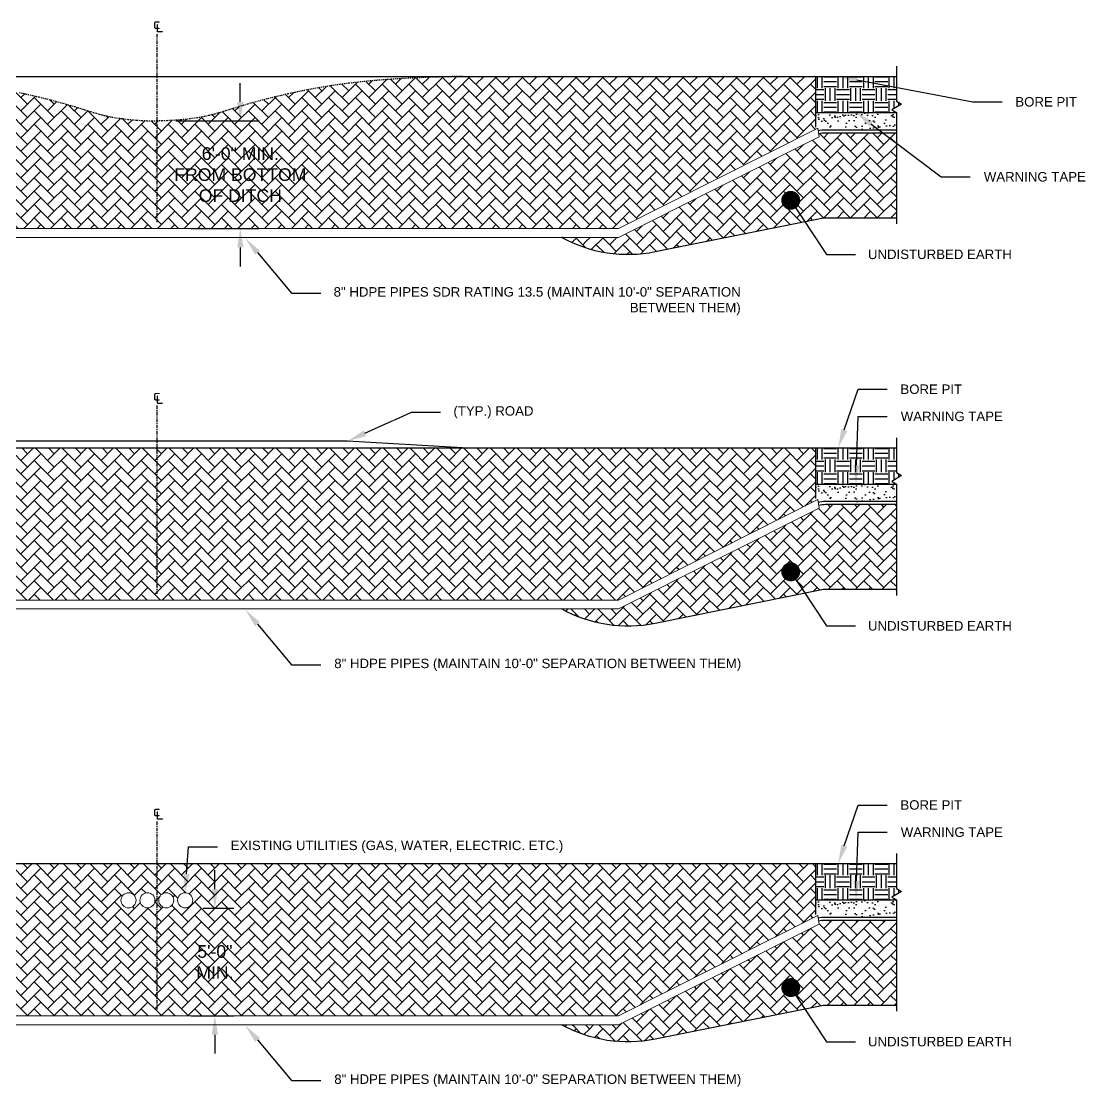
# Model space of a CAD drawing. Header units: feet. Extents: x 63 to 269, y 9 to 206.
# Drawn here: x 152.8 to 265.8, y 93.4 to 206.2 of the extents above; entities that cross this region are included whole.
import ezdxf
from ezdxf import colors
from ezdxf.entities.mleader import LeaderData, LeaderLine
from ezdxf.math import Vec2, Vec3

# ---------------------------------------------------------------- set-up
doc = ezdxf.new("R2010")
doc.units = ezdxf.units.FT
doc.header["$MEASUREMENT"] = 0
doc.linetypes.add('CENTER', pattern=[2, 1.25, -0.25, 0.25, -0.25])
doc.linetypes.add('DASHED', pattern=[0.75, 0.5, -0.25])
for name, color, linetype in [('CABLE', 2, 'Continuous'), ('E-FIN-GR', 4, 'Continuous'), ('G-ANNO-DIMS', 1, 'Continuous'), ('G-NOTES', 7, 'Continuous'), ('text', 1, 'Continuous')]:
    doc.layers.add(name, color=color, linetype=linetype)
doc.layers.add('CONDUIT', color=6, linetype='Continuous', lineweight=18)
doc.styles.add('NEI-A', font='arial.ttf')
doc.dimstyles.new('NEI-A', dxfattribs={"dimtxt": 0.1, "dimasz": 0.125, "dimexe": 0.0625, "dimexo": 0.0625, "dimgap": 0.0625, "dimtad": 0, "dimtih": 1, "dimtoh": 1, "dimdec": 4, "dimzin": 3, "dimdsep": 46, "dimlunit": 4, "dimtxsty": 'NEI-A', "dimcen": 0, "dimadec": 0, "dimazin": 0, "dimtfac": 0.75, "dimtdec": 4, "dimtofl": 0, "dimtmove": 0, "dimatfit": 3, "dimfxl": 1, "dimfrac": 1, "dimtolj": 1, "dimtzin": 0, "dimarcsym": 0})
pattern_1 = [(45, (3e-14, -2.655), (0, 1.4142136), [3, -1]), (135, (0.7071, -1.9479), (1e-16, 1.4142136), [3, -1])]

# ---------------------------------------------------------------- blocks, each defined once
blk = doc.blocks.new('*D5')
at = {"layer": 'Defpoints', "color": 0, "transparency": 16777216}
for p in [(167.11, 195.7), (175.93, 195.7), (168.74, 184.32)]:
    blk.add_point(p, dxfattribs=at)
at = {"layer": 'G-ANNO-DIMS', "color": 0, "lineweight": -2, "transparency": 16777216}
for p, q in [((175.93, 197.7), (175.93, 199.7)), ((169.11, 195.7), (177.93, 195.7)), ((170.74, 184.32), (177.93, 184.32)), ((175.93, 182.32), (175.93, 180.32))]:
    blk.add_line(p, q, dxfattribs=at)
at = {"layer": 'G-ANNO-DIMS', "color": 0, "transparency": 16777216}
for points in [[(175.59, 197.7), (176.26, 197.7), (175.93, 195.7)], [(175.59, 182.32), (176.26, 182.32), (175.93, 184.32)]]:
    blk.add_solid(points, dxfattribs=at)
at = {"layer": 'G-ANNO-DIMS', "color": 0, "transparency": 16777216, "insert": (175.93, 190.01), "char_height": 3.2, "width": 14.0503, "attachment_point": 5, "style": 'NEI-A'}
blk.add_mtext('\\A1;{\\H0.41667x;6\'-0" MIN. FROM BOTTOM OF DITCH}', dxfattribs=at)
blk = doc.blocks.new('*D7')
at = {"layer": 'Defpoints', "color": 0, "transparency": 16777216}
for p in [(170, 112.46), (173.24, 112.46), (168.74, 101.08)]:
    blk.add_point(p, dxfattribs=at)
at = {"layer": 'G-ANNO-DIMS', "color": 0, "lineweight": -2, "transparency": 16777216}
for p, q in [((173.24, 114.46), (173.24, 116.46)), ((172, 112.46), (175.24, 112.46)), ((170.74, 101.08), (175.24, 101.08)), ((173.24, 99.08), (173.24, 97.08))]:
    blk.add_line(p, q, dxfattribs=at)
at = {"layer": 'G-ANNO-DIMS', "color": 0, "transparency": 16777216}
for points in [[(172.9, 114.46), (173.57, 114.46), (173.24, 112.46)], [(172.9, 99.08), (173.57, 99.08), (173.24, 101.08)]]:
    blk.add_solid(points, dxfattribs=at)
at = {"layer": 'G-ANNO-DIMS', "color": 0, "transparency": 16777216, "insert": (173.24, 106.77), "char_height": 3.2, "width": 5.6868, "attachment_point": 5, "style": 'NEI-A'}
blk.add_mtext('\\A1;{\\H0.41667x;5\'-0" MIN. }', dxfattribs=at)
blk = doc.blocks.new('_Dot')
at = {"color": 0, "linetype": 'ByBlock', "lineweight": -2}
blk.add_line((-0.5, 0), (-1, 0), dxfattribs=at)
at = {"color": 0, "linetype": 'ByBlock', "const_width": 0.5}
blk.add_lwpolyline([(-0.25, 0, 1), (0.25, 0, 1)], format="xyb", close=True, dxfattribs=at)

msp = doc.modelspace()

# ---------------------------------------------------------------- linework, layer by layer
at = {"linetype": 'CENTER', "ltscale": 0.3}
for p, q in [((167.10585, 204.88022), (167.10585, 184.97732)), ((167.10585, 165.59884), (167.10585, 145.69593)), ((167.10585, 121.63925), (167.10585, 101.73635))]:
    msp.add_line(p, q, dxfattribs=at)
for p, q in [((236.71184, 200.40874), (236.71184, 195.04194)), ((236.71184, 161.12736), (236.71184, 155.76056)), ((236.71184, 117.16778), (236.71184, 111.80098))]:
    msp.add_line(p, q)
at = {"color": 3}
for p, q in [((236.71184, 157.29371), (245.26456, 157.29371)), ((236.71184, 113.33412), (245.26456, 113.33412))]:
    msp.add_line(p, q, dxfattribs=at)
at = {"linetype": 'DASHED', "ltscale": 0.1}
for points in [[(199.40462, 200.40874), (197.46488, 200.35704), (195.72897, 200.29807), (194.1739, 200.23172), (192.77667, 200.15788), (191.5143, 200.07646), (190.3638, 199.98733), (189.30217, 199.8904), (188.30642, 199.78555), (187.35687, 199.67278), (186.44708, 199.55252), (185.57392, 199.42532), (184.73425, 199.29171), (183.92495, 199.15224), (183.14289, 199.00744), (182.38492, 198.85785), (181.64794, 198.70401), (180.92987, 198.54663), (180.23299, 198.38707), (179.56066, 198.22687), (178.91623, 198.06755), (178.30305, 197.91064), (177.72448, 197.75768), (177.18385, 197.6102), (176.68453, 197.46973), (176.22838, 197.33742), (175.81123, 197.21294), (175.42746, 197.0956), (175.07142, 196.98468), (174.73745, 196.87948), (174.41992, 196.77929), (174.11319, 196.68341), (173.8116, 196.59114), (173.50984, 196.50191), (173.20381, 196.41579), (172.88977, 196.33299), (172.56396, 196.2537), (172.22262, 196.17813), (171.86197, 196.10649), (171.47828, 196.03899), (171.06777, 195.97583), (170.62813, 195.91732), (170.16282, 195.86412), (169.67672, 195.817), (169.17474, 195.77672), (168.66176, 195.74407), (168.14269, 195.71979), (167.62242, 195.70467), (167.10585, 195.69945)], [(152.56377, 198.70401), (153.28183, 198.54663), (153.97871, 198.38707), (154.65104, 198.22687), (155.29547, 198.06755), (155.90865, 197.91064), (156.48723, 197.75768), (157.02785, 197.6102), (157.52717, 197.46973), (157.98332, 197.33742), (158.40047, 197.21294), (158.78424, 197.0956), (159.14029, 196.98468), (159.47425, 196.87948), (159.79178, 196.77929), (160.09851, 196.68341), (160.4001, 196.59114), (160.70187, 196.50191), (161.00789, 196.41579), (161.32193, 196.33299), (161.64774, 196.2537), (161.98909, 196.17813), (162.34973, 196.10649), (162.73342, 196.03899), (163.14393, 195.97583), (163.58357, 195.91732), (164.04888, 195.86412), (164.53498, 195.817), (165.03697, 195.77672), (165.54994, 195.74407), (166.06901, 195.71979), (166.58928, 195.70467), (167.10585, 195.69945)]]:
    msp.add_lwpolyline(points, dxfattribs=at)
for points in [[(245.26456, 185.4253), (237.56097, 185.4253), (219.78815, 181.83984, -0.178311159), (209.87638, 183.37688, -5.768677471)], [(245.26456, 146.14391), (237.56097, 146.14391), (219.78815, 142.55846, -0.178311159), (209.87638, 144.0955, -5.768677471)], [(245.26456, 102.18433), (237.56097, 102.18433), (219.78815, 98.59887, -0.178311159), (209.87638, 100.13591, -5.768677471)]]:
    msp.add_lwpolyline(points, format="xyb")
msp.add_lwpolyline([(199.40462, 161.12736), (187.27361, 161.84455), (146.93809, 161.84455), (134.80709, 161.12736)])
at = {"layer": 'CABLE'}
for points in [[(245.26456, 194.73012), (237.76587, 194.73012, 0.058350896), (236.99796, 194.6402, 0.058350896)], [(245.26456, 194.4063), (237.76587, 194.4063, 0.060511316), (237.04766, 194.31906, 0.060511316)], [(245.26456, 155.44874), (237.76587, 155.44874, 0.058350896), (236.99796, 155.35881, 0.058350896)], [(245.26456, 155.12492), (237.76587, 155.12492, 0.060511316), (237.04766, 155.03768, 0.060511316)], [(245.26456, 111.48915), (237.76587, 111.48915, 0.058350896), (236.99796, 111.39923, 0.058350896)], [(245.26456, 111.16533), (237.76587, 111.16533, 0.060511316), (237.04766, 111.07809, 0.060511316)]]:
    msp.add_lwpolyline(points, format="xyb", dxfattribs=at)
at = {"layer": 'CONDUIT'}
for p, q in [((236.95135, 194.94133), (215.9121, 184.32264)), ((236.95135, 194.94133), (237.09434, 194.01751)), ((237.09434, 194.01751), (215.9133, 183.37688)), ((236.95135, 155.65994), (215.9121, 145.04126)), ((236.95135, 155.65994), (237.09434, 154.73612)), ((237.09434, 154.73612), (215.9133, 144.0955)), ((236.95135, 111.70036), (215.9121, 101.08168)), ((237.09434, 110.77654), (215.9133, 100.13591)), ((236.95135, 111.70036), (237.09434, 110.77654))]:
    msp.add_line(p, q, dxfattribs=at)
for points in [[(118.2996, 184.32264), (215.9121, 184.32264)], [(118.2984, 183.37688), (215.9133, 183.37688)], [(118.2996, 145.04126), (215.9121, 145.04126)], [(118.2984, 144.0955), (215.9133, 144.0955)], [(118.2996, 101.08168), (215.9121, 101.08168)], [(118.2984, 100.13591), (215.9133, 100.13591)]]:
    msp.add_lwpolyline(points, dxfattribs=at)
for centre in [(164.11643, 113.28788), (166.10938, 113.28788), (168.10232, 113.28788), (170.09527, 113.28788)]:
    msp.add_circle(centre, 0.79792, dxfattribs=at)
at = {"layer": 'E-FIN-GR', "flags": 128}
for points in [[(127.30709, 200.40874), (206.90462, 200.40874)], [(199.40462, 200.40874), (245.26456, 200.40874)], [(127.30709, 161.12736), (206.90462, 161.12736)], [(199.40462, 161.12736), (245.26456, 161.12736)], [(127.30709, 117.16778), (206.90462, 117.16778)], [(199.40462, 117.16778), (245.26456, 117.16778)]]:
    msp.add_lwpolyline(points, dxfattribs=at)
at = {"layer": 'text'}
for p, q in [((245.26456, 201.47883), (245.26456, 197.79378)), ((245.26456, 197.79378), (245.82275, 197.47151)), ((245.82275, 197.47151), (244.7705, 196.86399)), ((244.7705, 196.86399), (245.26456, 196.57875)), ((245.26456, 196.57875), (245.26456, 184.80937)), ((245.26456, 162.19745), (245.26456, 158.5124)), ((245.26456, 158.5124), (245.82275, 158.19013)), ((245.82275, 158.19013), (244.7705, 157.58261)), ((244.7705, 157.58261), (245.26456, 157.29736)), ((245.26456, 157.29736), (245.26456, 145.52798)), ((245.26456, 118.23786), (245.26456, 114.55282)), ((245.82275, 114.23054), (244.7705, 113.62302)), ((245.26456, 114.55282), (245.82275, 114.23054)), ((244.7705, 113.62302), (245.26456, 113.33778)), ((245.26456, 113.33778), (245.26456, 101.5684))]:
    msp.add_line(p, q, dxfattribs=at)

# ---------------------------------------------------------------- texts
at = {"layer": 'text', "char_height": 0.9, "attachment_point": 2, "style": 'NEI-A'}
for insert in [(167.10585, 206.54796), (167.10585, 167.26657), (167.10585, 123.30699)]:
    msp.add_mtext('{\\fISOCPEUR|b0|i0|c0|p34;\\H1.5x;℄}', dxfattribs=dict(at, insert=insert))

# ---------------------------------------------------------------- dimensions: what is measured, and where the dimension line sits
at = {"layer": 'G-ANNO-DIMS'}
for base, p1, p2, text, picture, middle in [((175.92634, 195.69945), (168.73624, 184.32264), (167.10585, 195.69945), '{\\H0.41667x;6\'-0" MIN. FROM BOTTOM OF DITCH}', '*D5', (175.92634, 190.01105)), ((173.23631, 112.45849), (168.73624, 101.08168), (170.00337, 112.45849), '{\\H0.41667x;5\'-0" MIN. }', '*D7', (173.23631, 106.77008))]:
    dim = msp.add_linear_dim(base=base, p1=p1, p2=p2, angle=90, text=text, dimstyle='NEI-A', override={"dimscale": 32, "dimasz": 0.0625}, dxfattribs=at)
    dim.commit()
    dim.dimension.update_dxf_attribs({"geometry": picture, "text_midpoint": middle})

# ---------------------------------------------------------------- next in the draw order: leaders
ml = msp.add_multileader_mtext('Standard', dxfattribs=at)
ml.set_content('\\A1;BORE PIT', color=256, style='NEI-A')
ml.set_leader_properties()
ml.build(insert=Vec2(0, 0))
ml.multileader.update_dxf_attribs({"dogleg_length": 3.07146, "arrow_head_size": 2})
ctx = ml.context
ctx.base_point, ctx.char_height, ctx.arrow_head_size, ctx.landing_gap_size, ctx.plane_origin = Vec3(256.43169, 197.70898), 1, 2, 1.53573, Vec3(248.23706, 211.05413)
ctx.text_align_type = 2
notes = []
notes.append((ctx, [(1, (1, 1, 0), (253.36023, 197.70898), (1, 0), 3.07146, [(0, [(239.11883, 200.40874)], 0, [])])]))
ctx.mtext.insert, ctx.mtext.width, ctx.mtext.alignment, ctx.mtext.flow_direction = Vec3(264.3576, 198.21751), 6.5024966, 3, 5
ctx.mtext.has_bg_fill, ctx.mtext.bg_color, ctx.mtext.bg_scale_factor, ctx.mtext.bg_transparency, ctx.mtext.use_window_bg_color = 1, -1073741824, 1.5, 0, 1
ml = msp.add_multileader_mtext('Standard', dxfattribs=at)
ml.set_content('\\pxt2;UNDISTURBED EARTH', color=256, style='NEI-A')
ml.set_leader_properties()
ml.set_arrow_properties(name='DOT')
ml.build(insert=Vec2(0, 0))
ml.multileader.update_dxf_attribs({"dogleg_length": 3.07146, "arrow_head_size": 2})
ctx = ml.context
ctx.base_point, ctx.char_height, ctx.arrow_head_size, ctx.landing_gap_size, ctx.plane_origin = Vec3(240.94552, 181.58221), 1, 2, 1.53573, Vec3(955.57977, 95.93145)
ctx.text_align_type = 2
notes.append((ctx, [(1, (1, 1, 0), (237.87405, 181.58221), (1, 0), 3.07146, [(0, [(234.10062, 187.3017)], 0, [])])]))
ctx.mtext.insert, ctx.mtext.width, ctx.mtext.alignment, ctx.mtext.flow_direction = Vec3(257.4717, 182.09073), 15.1102729, 3, 5
ctx.mtext.has_bg_fill, ctx.mtext.bg_color, ctx.mtext.bg_scale_factor, ctx.mtext.bg_transparency, ctx.mtext.use_window_bg_color = 1, -1073741824, 1.5, 0, 1
ml = msp.add_multileader_mtext('Standard', dxfattribs=at)
ml.set_content('\\A1;8" HDPE PIPES SDR RATING 13.5 (MAINTAIN 10\'-0" SEPARATION BETWEEN THEM)', color=256, style='NEI-A')
ml.set_leader_properties()
ml.build(insert=Vec2(0, 0))
ml.multileader.update_dxf_attribs({"dogleg_length": 3.07146, "arrow_head_size": 2})
ctx = ml.context
ctx.base_point, ctx.char_height, ctx.arrow_head_size, ctx.landing_gap_size, ctx.plane_origin = Vec3(184.42338, 177.47263), 1, 2, 1.53573, Vec3(168.82162, 166.23984)
ctx.text_align_type = 2
notes.append((ctx, [(0, (1, 1, 0), (181.35192, 177.47263), (1, 0), 3.07146, [(0, [(176.45525, 183.30012)], 0, [])])]))
ctx.mtext.insert, ctx.mtext.width, ctx.mtext.alignment, ctx.mtext.flow_direction = Vec3(228.81177, 178.11963), 45.96183, 3, 5
ctx.mtext.has_bg_fill, ctx.mtext.bg_color, ctx.mtext.bg_scale_factor, ctx.mtext.bg_transparency, ctx.mtext.use_window_bg_color = 1, -1073741824, 1.5, 0, 1
ml = msp.add_multileader_mtext('Standard', dxfattribs=at)
ml.set_content('\\A1;BORE PIT', color=256, style='NEI-A')
ml.set_leader_properties()
ml.build(insert=Vec2(0, 0))
ml.multileader.update_dxf_attribs({"dogleg_length": 3.07146, "arrow_head_size": 2})
ctx = ml.context
ctx.base_point, ctx.char_height, ctx.arrow_head_size, ctx.landing_gap_size, ctx.plane_origin = Vec3(244.28587, 167.32251), 1, 2, 1.53573, Vec3(248.23706, 171.77275)
ctx.text_align_type = 2
notes.append((ctx, [(1, (1, 1, 0), (241.2144, 167.32251), (1, 0), 3.07146, [(0, [(239.11883, 161.12736)], 0, [])])]))
ctx.mtext.insert, ctx.mtext.width, ctx.mtext.alignment, ctx.mtext.flow_direction = Vec3(252.21177, 167.83104), 6.5024966, 3, 5
ctx.mtext.has_bg_fill, ctx.mtext.bg_color, ctx.mtext.bg_scale_factor, ctx.mtext.bg_transparency, ctx.mtext.use_window_bg_color = 1, -1073741824, 1.5, 0, 1
ml = msp.add_multileader_mtext('Standard', dxfattribs=at)
ml.set_content('(TYP.) ROAD', color=256, style='NEI-A')
ml.set_leader_properties()
ml.build(insert=Vec2(0, 0))
ml.multileader.update_dxf_attribs({"dogleg_length": 3.07146, "arrow_head_size": 2})
ctx = ml.context
ctx.base_point, ctx.char_height, ctx.arrow_head_size, ctx.landing_gap_size, ctx.plane_origin = Vec3(197.07556, 164.88798), 1, 2, 1.53573, Vec3(1264.15818, 17.34914)
ctx.text_align_type = 2
notes.append((ctx, [(1, (1, 1, 0), (194.0041, 164.88798), (1, 0), 3.07146, [(0, [(187.27361, 161.84455)], 0, [])])]))
ctx.mtext.insert, ctx.mtext.width, ctx.mtext.alignment, ctx.mtext.flow_direction = Vec3(206.91211, 165.53498), 16.7908049, 3, 5
ctx.mtext.has_bg_fill, ctx.mtext.bg_color, ctx.mtext.bg_scale_factor, ctx.mtext.bg_transparency, ctx.mtext.use_window_bg_color = 1, -1073741824, 1.5, 0, 1
ml = msp.add_multileader_mtext('Standard', dxfattribs=at)
ml.set_content('\\pxt2;UNDISTURBED EARTH', color=256, style='NEI-A')
ml.set_leader_properties()
ml.set_arrow_properties(name='DOT')
ml.build(insert=Vec2(0, 0))
ml.multileader.update_dxf_attribs({"dogleg_length": 3.07146, "arrow_head_size": 2})
ctx = ml.context
ctx.base_point, ctx.char_height, ctx.arrow_head_size, ctx.landing_gap_size, ctx.plane_origin = Vec3(240.94552, 142.30083), 1, 2, 1.53573, Vec3(955.57977, 56.65007)
ctx.text_align_type = 2
notes.append((ctx, [(1, (1, 1, 0), (237.87405, 142.30083), (1, 0), 3.07146, [(0, [(234.10062, 148.02032)], 0, [])])]))
ctx.mtext.insert, ctx.mtext.width, ctx.mtext.alignment, ctx.mtext.flow_direction = Vec3(257.4717, 142.80935), 15.1102729, 3, 5
ctx.mtext.has_bg_fill, ctx.mtext.bg_color, ctx.mtext.bg_scale_factor, ctx.mtext.bg_transparency, ctx.mtext.use_window_bg_color = 1, -1073741824, 1.5, 0, 1
ml = msp.add_multileader_mtext('Standard', dxfattribs=at)
ml.set_content('\\A1;8" HDPE PIPES (MAINTAIN 10\'-0" SEPARATION BETWEEN THEM)', color=256, style='NEI-A')
ml.set_leader_properties()
ml.build(insert=Vec2(0, 0))
ml.multileader.update_dxf_attribs({"dogleg_length": 3.07146, "arrow_head_size": 2})
ctx = ml.context
ctx.base_point, ctx.char_height, ctx.arrow_head_size, ctx.landing_gap_size, ctx.plane_origin = Vec3(184.42338, 138.19125), 1, 2, 1.53573, Vec3(168.82162, 126.95845)
ctx.text_align_type = 2
notes.append((ctx, [(0, (1, 1, 0), (181.35192, 138.19125), (1, 0), 3.07146, [(0, [(176.45525, 144.01874)], 0, [])])]))
ctx.mtext.insert, ctx.mtext.width, ctx.mtext.alignment, ctx.mtext.flow_direction = Vec3(228.87248, 138.83825), 45.96183, 3, 5
ctx.mtext.has_bg_fill, ctx.mtext.bg_color, ctx.mtext.bg_scale_factor, ctx.mtext.bg_transparency, ctx.mtext.use_window_bg_color = 1, -1073741824, 1.5, 0, 1
ml = msp.add_multileader_mtext('Standard', dxfattribs=at)
ml.set_content('\\A1;BORE PIT', color=256, style='NEI-A')
ml.set_leader_properties()
ml.build(insert=Vec2(0, 0))
ml.multileader.update_dxf_attribs({"dogleg_length": 3.07146, "arrow_head_size": 2})
ctx = ml.context
ctx.base_point, ctx.char_height, ctx.arrow_head_size, ctx.landing_gap_size, ctx.plane_origin = Vec3(244.28587, 123.36293), 1, 2, 1.53573, Vec3(248.23706, 127.81316)
ctx.text_align_type = 2
notes.append((ctx, [(1, (1, 1, 0), (241.2144, 123.36293), (1, 0), 3.07146, [(0, [(239.11883, 117.16778)], 0, [])])]))
ctx.mtext.insert, ctx.mtext.width, ctx.mtext.alignment, ctx.mtext.flow_direction = Vec3(252.21177, 123.87146), 6.5024966, 3, 5
ctx.mtext.has_bg_fill, ctx.mtext.bg_color, ctx.mtext.bg_scale_factor, ctx.mtext.bg_transparency, ctx.mtext.use_window_bg_color = 1, -1073741824, 1.5, 0, 1
ml = msp.add_multileader_mtext('Standard', dxfattribs=at)
ml.set_content('EXISTING UTILITIES (GAS, WATER, ELECTRIC. ETC.)', color=256, style='NEI-A')
ml.set_leader_properties()
ml.build(insert=Vec2(0, 0))
ml.multileader.update_dxf_attribs({"dogleg_length": 3.07146, "arrow_head_size": 2})
ctx = ml.context
ctx.base_point, ctx.char_height, ctx.arrow_head_size, ctx.landing_gap_size, ctx.plane_origin = Vec3(173.52251, 118.9509), 1, 2, 1.53573, Vec3(1264.15818, -26.61045)
ctx.text_align_type = 2
notes.append((ctx, [(1, (1, 1, 0), (170.45105, 118.9509), (1, 0), 3.07146, [(0, [(170.09527, 114.0858)], 0, [])])]))
ctx.mtext.insert, ctx.mtext.width, ctx.mtext.alignment, ctx.mtext.flow_direction = Vec3(210.05892, 119.5979), 35.1211869, 3, 5
ctx.mtext.has_bg_fill, ctx.mtext.bg_color, ctx.mtext.bg_scale_factor, ctx.mtext.bg_transparency, ctx.mtext.use_window_bg_color = 1, -1073741824, 1.5, 0, 1
ml = msp.add_multileader_mtext('Standard', dxfattribs=at)
ml.set_content('\\pxt2;UNDISTURBED EARTH', color=256, style='NEI-A')
ml.set_leader_properties()
ml.set_arrow_properties(name='DOT')
ml.build(insert=Vec2(0, 0))
ml.multileader.update_dxf_attribs({"dogleg_length": 3.07146, "arrow_head_size": 2})
ctx = ml.context
ctx.base_point, ctx.char_height, ctx.arrow_head_size, ctx.landing_gap_size, ctx.plane_origin = Vec3(240.94552, 98.34124), 1, 2, 1.53573, Vec3(955.57977, 12.69048)
ctx.text_align_type = 2
notes.append((ctx, [(1, (1, 1, 0), (237.87405, 98.34124), (1, 0), 3.07146, [(0, [(234.10062, 104.06074)], 0, [])])]))
ctx.mtext.insert, ctx.mtext.width, ctx.mtext.alignment, ctx.mtext.flow_direction = Vec3(257.4717, 98.84977), 15.1102729, 3, 5
ctx.mtext.has_bg_fill, ctx.mtext.bg_color, ctx.mtext.bg_scale_factor, ctx.mtext.bg_transparency, ctx.mtext.use_window_bg_color = 1, -1073741824, 1.5, 0, 1
ml = msp.add_multileader_mtext('Standard', dxfattribs=at)
ml.set_content('\\A1;8" HDPE PIPES (MAINTAIN 10\'-0" SEPARATION BETWEEN THEM)', color=256, style='NEI-A')
ml.set_leader_properties()
ml.build(insert=Vec2(0, 0))
ml.multileader.update_dxf_attribs({"dogleg_length": 3.07146, "arrow_head_size": 2})
ctx = ml.context
ctx.base_point, ctx.char_height, ctx.arrow_head_size, ctx.landing_gap_size, ctx.plane_origin = Vec3(184.42338, 94.23167), 1, 2, 1.53573, Vec3(168.82162, 82.99887)
ctx.text_align_type = 2
notes.append((ctx, [(0, (1, 1, 0), (181.35192, 94.23167), (1, 0), 3.07146, [(0, [(176.45525, 100.05916)], 0, [])])]))
ctx.mtext.insert, ctx.mtext.width, ctx.mtext.alignment, ctx.mtext.flow_direction = Vec3(228.87248, 94.87867), 45.96183, 3, 5
ctx.mtext.has_bg_fill, ctx.mtext.bg_color, ctx.mtext.bg_scale_factor, ctx.mtext.bg_transparency, ctx.mtext.use_window_bg_color = 1, -1073741824, 1.5, 0, 1
for ctx, leaders in notes:
    for number, flags, end, landing, length, lines in leaders:
        leader = LeaderData()
        leader.index, (leader.has_last_leader_line, leader.has_dogleg_vector, leader.attachment_direction) = number, flags
        leader.last_leader_point, leader.dogleg_vector, leader.dogleg_length = Vec3(end), Vec3(landing), length
        for number, points, colour, breaks in lines:
            line = LeaderLine()
            line.index, line.vertices, line.color, line.breaks = number, Vec3.list(points), colors.encode_raw_color(colour), breaks
            leader.lines.append(line)
        ctx.leaders.append(leader)

# ---------------------------------------------------------------- next in the draw order: hatches: boundary and pattern name
h = msp.add_hatch()
h.set_pattern_fill('AR-HBONE', color=8, scale=0.25)
h.set_pattern_definition(pattern_1)
h.paths.add_polyline_path([(236.71184, 194.82044), (236.71184, 196.71387), (236.71184, 200.40874), (199.40462, 200.40874), (197.46488, 200.35704), (195.72897, 200.29807), (194.1739, 200.23172), (192.77667, 200.15788), (191.5143, 200.07646), (190.3638, 199.98733), (189.30217, 199.8904), (188.30642, 199.78555), (187.35687, 199.67278), (186.44708, 199.55252), (185.57392, 199.42532), (184.73425, 199.29171), (183.92495, 199.15224), (183.14289, 199.00744), (182.38492, 198.85785), (181.64794, 198.70401), (180.92987, 198.54663), (180.23299, 198.38707), (179.56066, 198.22687), (178.91623, 198.06755), (178.30305, 197.91064), (177.72448, 197.75768), (177.18385, 197.6102), (176.68453, 197.46973), (176.22838, 197.33742), (175.81123, 197.21294), (175.42746, 197.0956), (175.07142, 196.98468), (174.73745, 196.87948), (174.41992, 196.77929), (174.11319, 196.68341), (173.8116, 196.59114), (173.50984, 196.50191), (173.20381, 196.41579), (172.88977, 196.33299), (172.56396, 196.2537), (172.22262, 196.17813), (171.86197, 196.10649), (171.47828, 196.03899), (171.06777, 195.97583), (170.62813, 195.91732), (170.16282, 195.86412), (169.67672, 195.817), (169.17474, 195.77672), (168.66176, 195.74407), (168.14269, 195.71979), (167.62242, 195.70467), (167.10585, 195.69945), (166.58928, 195.70467), (166.06901, 195.71979), (165.54994, 195.74407), (165.03697, 195.77672), (164.53498, 195.817), (164.04888, 195.86412), (163.58357, 195.91732), (163.14393, 195.97583), (162.73342, 196.03899), (162.34973, 196.10649), (161.98909, 196.17813), (161.64774, 196.2537), (161.32193, 196.33299), (161.00789, 196.41579), (160.70187, 196.50191), (160.4001, 196.59114), (160.09851, 196.68341), (159.79178, 196.77929), (159.47425, 196.87948), (159.14029, 196.98468), (158.78424, 197.0956), (158.40047, 197.21294), (157.98332, 197.33742), (157.52717, 197.46973), (157.02785, 197.6102), (156.48723, 197.75768), (155.90865, 197.91064), (155.29547, 198.06755), (154.65104, 198.22687), (153.97871, 198.38707), (153.28183, 198.54663), (152.56377, 198.70401), (151.82678, 198.85785), (151.06881, 199.00744), (150.28675, 199.15224), (149.47745, 199.29171), (148.63778, 199.42532), (147.76462, 199.55252), (146.85483, 199.67278), (145.90528, 199.78555), (144.90953, 199.8904), (143.8479, 199.98733), (142.6974, 200.07646), (141.43503, 200.15788), (140.0378, 200.23172), (138.48273, 200.29807), (136.74682, 200.35704), (134.80709, 200.40874), (127.30709, 200.40874), (97.49986, 200.40874), (97.49986, 196.71387), (97.49986, 194.82044), (118.2996, 184.32264), (215.9121, 184.32264)])
h.paths.add_polyline_path([(168.08218, 185.29291), (183.84145, 185.29291), (183.84145, 194.70963), (168.08218, 194.70963)], flags=24)
h = msp.add_hatch()
h.set_pattern_fill('AR-HBONE', color=8, scale=0.25)
h.set_pattern_definition(pattern_1)
edge = h.paths.add_edge_path()
edge.add_line((237.09434, 194.01751), (237.04766, 194.31906))
edge.add_arc((237.76587, 191.4063), 3, 450, 463.8512826, ccw=False)
edge.add_line((237.76587, 194.4063), (245.26401, 194.4063))
edge.add_line((245.26401, 194.4063), (245.26456, 185.4253))
edge.add_line((245.26456, 185.4253), (237.56097, 185.4253))
edge.add_line((237.56097, 185.4253), (219.78815, 181.83984))
edge.add_arc((216.91875, 196.06324), 14.50995, 240.9647852, 281.4056631, ccw=False)
edge.add_line((209.87638, 183.37688), (215.9133, 183.37688))
edge.add_line((215.9133, 183.37688), (237.09434, 194.01751))
h = msp.add_hatch()
h.set_pattern_fill('AR-HBONE', color=8, scale=0.25)
h.paths.add_polyline_path([(236.71184, 157.43249), (236.71184, 161.12736), (199.40462, 161.12736), (127.30709, 161.12736), (97.49986, 161.12736), (97.49986, 157.43249), (97.49986, 155.53906), (118.2996, 145.04126), (215.9121, 145.04126), (236.71184, 155.53906)])
h.paths.add_polyline_path([(125.05191, 148.36663), (140.81119, 148.36663), (140.81119, 157.78244), (125.05191, 157.78244)], flags=24)
h = msp.add_hatch()
h.set_pattern_fill('AR-HBONE', color=8, scale=0.25)
edge = h.paths.add_edge_path()
edge.add_line((237.09434, 154.73612), (237.04766, 155.03768))
edge.add_arc((237.76587, 152.12492), 3, 450, 463.8512826, ccw=False)
edge.add_line((237.76587, 155.12492), (245.26401, 155.12492))
edge.add_line((245.26401, 155.12492), (245.26456, 146.14391))
edge.add_line((245.26456, 146.14391), (237.56097, 146.14391))
edge.add_line((237.56097, 146.14391), (219.78815, 142.55846))
edge.add_arc((216.91875, 156.78186), 14.50995, 240.9647852, 281.4056631, ccw=False)
edge.add_line((209.87638, 144.0955), (215.9133, 144.0955))
edge.add_line((215.9133, 144.0955), (237.09434, 154.73612))
h = msp.add_hatch()
h.set_pattern_fill('AR-HBONE', color=8, scale=0.25)
h.paths.add_polyline_path([(127.30709, 117.16778), (97.49986, 117.16778), (97.49986, 113.47291), (97.49986, 111.57948), (118.2996, 101.08168), (215.9121, 101.08168), (236.71184, 111.57948), (236.71184, 113.47291), (236.71184, 117.16778), (199.40462, 117.16778)])
h.paths.add_polyline_path([(163.31851, 113.28788, -1), (164.91435, 113.28788, -1)], flags=16)
h.paths.add_polyline_path([(165.31146, 113.28788, -1), (166.9073, 113.28788, -1)], flags=16)
h.paths.add_polyline_path([(167.3044, 113.28788, -1), (168.90024, 113.28788, -1)], flags=16)
h.paths.add_polyline_path([(169.29735, 113.28788, -1), (170.89319, 113.28788, -1)], flags=16)
h.paths.add_polyline_path([(170.48222, 103.48372), (176.01404, 103.48372), (176.01404, 110.01187), (170.48222, 110.01187)], flags=24)
h = msp.add_hatch()
h.set_pattern_fill('AR-HBONE', color=8, scale=0.25)
edge = h.paths.add_edge_path()
edge.add_line((237.09434, 110.77654), (237.04766, 111.07809))
edge.add_arc((237.76587, 108.16533), 3, 450, 463.8512826, ccw=False)
edge.add_line((237.76587, 111.16533), (245.26401, 111.16533))
edge.add_line((245.26401, 111.16533), (245.26456, 102.18433))
edge.add_line((245.26456, 102.18433), (237.56097, 102.18433))
edge.add_line((237.56097, 102.18433), (219.78815, 98.59887))
edge.add_arc((216.91875, 112.82227), 14.50995, 240.9647852, 281.4056631, ccw=False)
edge.add_line((209.87638, 100.13591), (215.9133, 100.13591))
edge.add_line((215.9133, 100.13591), (237.09434, 110.77654))

# ---------------------------------------------------------------- next in the draw order: linework, layer by layer
at = {"color": 3}
msp.add_line((236.71184, 196.57509), (245.26456, 196.57509), dxfattribs=at)

# ---------------------------------------------------------------- next in the draw order: leaders
at = {"layer": 'G-ANNO-DIMS'}
ml = msp.add_multileader_mtext('Standard', dxfattribs=at)
ml.set_content('\\A1;WARNING TAPE', color=256, style='NEI-A')
ml.set_leader_properties()
ml.build(insert=Vec2(0, 0))
ml.multileader.update_dxf_attribs({"dogleg_length": 3.07146, "arrow_head_size": 2})
ctx = ml.context
ctx.base_point, ctx.char_height, ctx.arrow_head_size, ctx.landing_gap_size, ctx.plane_origin = Vec3(244.28587, 164.44618), 1, 2, 1.53573, Vec3(255.98873, 167.78541)
ctx.text_align_type = 2
notes = []
notes.append((ctx, [(1, (1, 1, 0), (241.2144, 164.44618), (1, 0), 3.07146, [(0, [(240.9882, 157.30415)], 0, [])])]))
ctx.mtext.insert, ctx.mtext.width, ctx.mtext.alignment, ctx.mtext.flow_direction = Vec3(256.51805, 164.95471), 10.7235061, 3, 5
ctx.mtext.has_bg_fill, ctx.mtext.bg_color, ctx.mtext.bg_scale_factor, ctx.mtext.bg_transparency, ctx.mtext.use_window_bg_color = 1, -1073741824, 1.5, 0, 1
ml = msp.add_multileader_mtext('Standard', dxfattribs=at)
ml.set_content('\\A1;WARNING TAPE', color=256, style='NEI-A')
ml.set_leader_properties()
ml.build(insert=Vec2(0, 0))
ml.multileader.update_dxf_attribs({"dogleg_length": 3.07146, "arrow_head_size": 2})
ctx = ml.context
ctx.base_point, ctx.char_height, ctx.arrow_head_size, ctx.landing_gap_size, ctx.plane_origin = Vec3(244.28587, 120.4866), 1, 2, 1.53573, Vec3(255.98873, 123.82583)
ctx.text_align_type = 2
notes.append((ctx, [(1, (1, 1, 0), (241.2144, 120.4866), (1, 0), 3.07146, [(0, [(240.9882, 113.34457)], 0, [])])]))
ctx.mtext.insert, ctx.mtext.width, ctx.mtext.alignment, ctx.mtext.flow_direction = Vec3(256.51805, 120.99512), 10.7235061, 3, 5
ctx.mtext.has_bg_fill, ctx.mtext.bg_color, ctx.mtext.bg_scale_factor, ctx.mtext.bg_transparency, ctx.mtext.use_window_bg_color = 1, -1073741824, 1.5, 0, 1
for ctx, leaders in notes:
    for number, flags, end, landing, length, lines in leaders:
        leader = LeaderData()
        leader.index, (leader.has_last_leader_line, leader.has_dogleg_vector, leader.attachment_direction) = number, flags
        leader.last_leader_point, leader.dogleg_vector, leader.dogleg_length = Vec3(end), Vec3(landing), length
        for number, points, colour, breaks in lines:
            line = LeaderLine()
            line.index, line.vertices, line.color, line.breaks = number, Vec3.list(points), colors.encode_raw_color(colour), breaks
            leader.lines.append(line)
        ctx.leaders.append(leader)

# ---------------------------------------------------------------- next in the draw order: hatches: boundary and pattern name
h = msp.add_hatch()
h.set_pattern_fill('EARTH', color=8, scale=5.4)
h.set_pattern_definition([(0, (-3e-14, 43.9596), (1.35, 1.35), [1.35, -1.35]), (0, (-3e-14, 44.4658), (1.35, 1.35), [1.35, -1.35]), (0, (-3e-14, 44.9721), (1.35, 1.35), [1.35, -1.35]), (90, (0.1687, 45.1408), (-1.35, 1.35), [1.35, -1.35]), (90, (0.675, 45.1408), (-1.35, 1.35), [1.35, -1.35]), (90, (1.1812, 45.1408), (-1.35, 1.35), [1.35, -1.35])])
h.paths.add_polyline_path([(236.71184, 161.12736), (236.71184, 157.29371), (245.26456, 157.29371), (245.26456, 157.29736), (244.7705, 157.58261), (245.82275, 158.19013), (245.26456, 158.5124), (245.26456, 161.12736)])
h = msp.add_hatch()
h.set_pattern_fill('EARTH', color=8, scale=5.4)
h.paths.add_polyline_path([(236.71184, 117.16778), (236.71184, 113.33412), (245.26456, 113.33412), (245.26456, 113.33778), (244.7705, 113.62302), (245.82275, 114.23054), (245.26456, 114.55282), (245.26456, 117.16778)])
at = {"layer": 'G-NOTES'}
h = msp.add_hatch(dxfattribs=at)
h.set_pattern_fill('AR-SAND', color=256, scale=0.641842)
h.set_pattern_definition([(37.5, (-3e-14, 43.9596), (-0.0404318, 1.236717), [0, -0.9756, 0, -1.0911318, 0, -1.0429936]), (7.5, (-3e-14, 43.9596), (1.135917, 1.811372), [0, -0.5263106, 0, -0.8793238, 0, -0.336967]), (327.5, (-0.7895, 43.9596), (1.9987877, 0.0036322), [0, -0.320921, 0, -1.155316, 0, -1.508329]), (317.5, (-0.7895, 43.9596), (1.929459, 0.563329), [0, -0.1604606, 0, -0.7573738, 0, -0.866487])])
h.paths.add_polyline_path([(236.71184, 157.29371), (236.71184, 155.53906), (236.95135, 155.65994), (236.99796, 155.35881), (237.27783, 155.41743), (237.54825, 155.44429), (237.76587, 155.44874), (245.26456, 155.44874), (245.26456, 157.29371)])
h = msp.add_hatch(dxfattribs=at)
h.set_pattern_fill('AR-SAND', color=256, scale=0.641842)
h.paths.add_polyline_path([(236.71184, 113.33412), (236.71184, 111.57948), (236.95135, 111.70036), (236.99796, 111.39923), (237.27783, 111.45785), (237.54825, 111.48471), (237.76587, 111.48915), (245.26456, 111.48915), (245.26456, 113.33412)])

# ---------------------------------------------------------------- next in the draw order: leaders
at = {"layer": 'G-ANNO-DIMS'}
ml = msp.add_multileader_mtext('Standard', dxfattribs=at)
ml.set_content('\\A1;WARNING TAPE', color=256, style='NEI-A')
ml.set_leader_properties()
ml.build(insert=Vec2(0, 0))
ml.multileader.update_dxf_attribs({"dogleg_length": 3.07146, "arrow_head_size": 2})
ctx = ml.context
ctx.base_point, ctx.char_height, ctx.arrow_head_size, ctx.landing_gap_size, ctx.plane_origin = Vec3(253.06233, 189.78218), 1, 2, 1.53573, Vec3(255.98873, 207.06679)
ctx.text_align_type = 2
notes = []
notes.append((ctx, [(1, (1, 1, 0), (249.99086, 189.78218), (1, 0), 3.07146, [(0, [(240.9882, 196.58554)], 0, [])])]))
ctx.mtext.insert, ctx.mtext.width, ctx.mtext.alignment, ctx.mtext.flow_direction = Vec3(265.29451, 190.29071), 10.7235061, 3, 5
ctx.mtext.has_bg_fill, ctx.mtext.bg_color, ctx.mtext.bg_scale_factor, ctx.mtext.bg_transparency, ctx.mtext.use_window_bg_color = 1, -1073741824, 1.5, 0, 1
for ctx, leaders in notes:
    for number, flags, end, landing, length, lines in leaders:
        leader = LeaderData()
        leader.index, (leader.has_last_leader_line, leader.has_dogleg_vector, leader.attachment_direction) = number, flags
        leader.last_leader_point, leader.dogleg_vector, leader.dogleg_length = Vec3(end), Vec3(landing), length
        for number, points, colour, breaks in lines:
            line = LeaderLine()
            line.index, line.vertices, line.color, line.breaks = number, Vec3.list(points), colors.encode_raw_color(colour), breaks
            leader.lines.append(line)
        ctx.leaders.append(leader)

# ---------------------------------------------------------------- next in the draw order: hatches: boundary and pattern name
h = msp.add_hatch()
h.set_pattern_fill('EARTH', color=8, scale=5.4)
h.set_pattern_definition([(0, (-3e-14, 83.241), (1.35, 1.35), [1.35, -1.35]), (0, (-3e-14, 83.7472), (1.35, 1.35), [1.35, -1.35]), (0, (-3e-14, 84.2535), (1.35, 1.35), [1.35, -1.35]), (90, (0.1687, 84.4222), (-1.35, 1.35), [1.35, -1.35]), (90, (0.675, 84.4222), (-1.35, 1.35), [1.35, -1.35]), (90, (1.1812, 84.4222), (-1.35, 1.35), [1.35, -1.35])])
h.paths.add_polyline_path([(236.71184, 200.40874), (236.71184, 196.57509), (245.26456, 196.57509), (245.26456, 196.57875), (244.7705, 196.86399), (245.82275, 197.47151), (245.26456, 197.79378), (245.26456, 200.40874)])
at = {"layer": 'G-NOTES'}
h = msp.add_hatch(dxfattribs=at)
h.set_pattern_fill('AR-SAND', color=256, scale=0.641842)
h.set_pattern_definition([(37.5, (-3e-14, 83.241), (-0.0404318, 1.236717), [0, -0.9756, 0, -1.0911318, 0, -1.0429936]), (7.5, (-3e-14, 83.241), (1.135917, 1.811372), [0, -0.5263106, 0, -0.8793238, 0, -0.336967]), (327.5, (-0.7895, 83.241), (1.9987877, 0.0036322), [0, -0.320921, 0, -1.155316, 0, -1.508329]), (317.5, (-0.7895, 83.241), (1.929459, 0.563329), [0, -0.1604606, 0, -0.7573738, 0, -0.866487])])
h.paths.add_polyline_path([(236.71184, 196.57509), (236.71184, 194.82044), (236.95135, 194.94133), (236.99796, 194.6402), (237.27783, 194.69881), (237.54825, 194.72568), (237.76587, 194.73012), (245.26456, 194.73012), (245.26456, 196.57509)])

doc.saveas('drawing.dxf')
